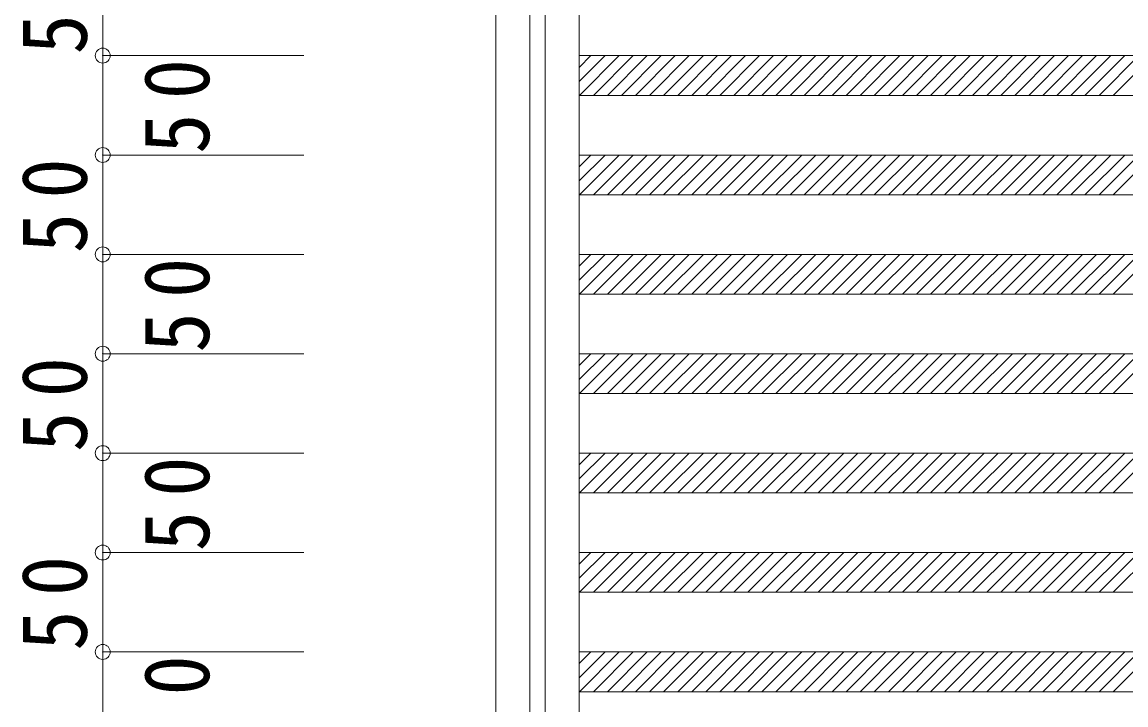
# Model space of a CAD drawing. Units: millimetres at full size, sheet at 1:15. Extents: x -3000 to 2850, y -2151 to 2088.
# Drawn here: x 114 to 670, y -427 to -83 of the extents above; entities that cross this region are included whole.
import ezdxf

# ---------------------------------------------------------------- set-up
doc = ezdxf.new("R2010")
doc.units = ezdxf.units.MM
doc.header["$LTSCALE"] = 15
doc.header["$PDMODE"] = 32
doc.header["$PDSIZE"] = 7.5
doc.layers.add('0-B_寸法', color=7, linetype='Continuous', lineweight=9)
doc.styles.add('ＭＳ ゴシック', font='')
doc.styles.get('ＭＳ ゴシック').set_extended_font_data('MS Gothic')

msp = doc.modelspace()

# ---------------------------------------------------------------- linework, layer by layer
at = {"layer": '0-B_寸法'}
for p, q in [((394.38, 685.12), (394.38, -1714.88)), ((407.34, -99.88), (394.38, -112.85)), ((400.27, -99.88), (394.38, -105.78)), ((394.38, -99.88), (1180.38, -99.88)), ((414.41, -99.88), (394.41, -119.88)), ((421.48, -99.88), (401.48, -119.88)), ((428.55, -99.88), (408.55, -119.88)), ((435.62, -99.88), (415.62, -119.88)), ((442.7, -99.88), (422.7, -119.88)), ((449.77, -99.88), (429.77, -119.88)), ((456.84, -99.88), (436.84, -119.88)), ((463.91, -99.88), (443.91, -119.88)), ((470.98, -99.88), (450.98, -119.88)), ((478.05, -99.88), (458.05, -119.88)), ((485.12, -99.88), (465.12, -119.88)), ((492.19, -99.88), (472.19, -119.88)), ((499.26, -99.88), (479.26, -119.88)), ((506.34, -99.88), (486.34, -119.88)), ((513.41, -99.88), (493.41, -119.88)), ((520.48, -99.88), (500.48, -119.88)), ((527.55, -99.88), (507.55, -119.88)), ((534.62, -99.88), (514.62, -119.88)), ((541.69, -99.88), (521.69, -119.88)), ((548.76, -99.88), (528.76, -119.88)), ((555.83, -99.88), (535.83, -119.88)), ((562.9, -99.88), (542.9, -119.88)), ((569.97, -99.88), (549.97, -119.88)), ((577.05, -99.88), (557.05, -119.88)), ((584.12, -99.88), (564.12, -119.88)), ((591.19, -99.88), (571.19, -119.88)), ((598.26, -99.88), (578.26, -119.88)), ((605.33, -99.88), (585.33, -119.88)), ((612.4, -99.88), (592.4, -119.88)), ((619.47, -99.88), (599.47, -119.88)), ((626.54, -99.88), (606.54, -119.88)), ((633.61, -99.88), (613.61, -119.88)), ((640.69, -99.88), (620.69, -119.88)), ((647.76, -99.88), (627.76, -119.88)), ((654.83, -99.88), (634.83, -119.88)), ((661.9, -99.88), (641.9, -119.88)), ((668.97, -99.88), (648.97, -119.88)), ((676.04, -99.88), (656.04, -119.88)), ((683.11, -99.88), (663.11, -119.88)), ((394.38, -119.88), (1180.38, -119.88)), ((407.34, -149.88), (394.38, -162.85)), ((400.27, -149.88), (394.38, -155.78)), ((394.38, -149.88), (1180.38, -149.88)), ((414.41, -149.88), (394.41, -169.88)), ((421.48, -149.88), (401.48, -169.88)), ((428.55, -149.88), (408.55, -169.88)), ((435.62, -149.88), (415.62, -169.88)), ((442.7, -149.88), (422.7, -169.88)), ((449.77, -149.88), (429.77, -169.88)), ((456.84, -149.88), (436.84, -169.88)), ((463.91, -149.88), (443.91, -169.88)), ((470.98, -149.88), (450.98, -169.88)), ((478.05, -149.88), (458.05, -169.88)), ((485.12, -149.88), (465.12, -169.88)), ((492.19, -149.88), (472.19, -169.88)), ((499.26, -149.88), (479.26, -169.88)), ((506.34, -149.88), (486.34, -169.88)), ((513.41, -149.88), (493.41, -169.88)), ((520.48, -149.88), (500.48, -169.88)), ((527.55, -149.88), (507.55, -169.88)), ((534.62, -149.88), (514.62, -169.88)), ((541.69, -149.88), (521.69, -169.88)), ((548.76, -149.88), (528.76, -169.88)), ((555.83, -149.88), (535.83, -169.88)), ((562.9, -149.88), (542.9, -169.88)), ((569.97, -149.88), (549.97, -169.88)), ((577.05, -149.88), (557.05, -169.88)), ((584.12, -149.88), (564.12, -169.88)), ((591.19, -149.88), (571.19, -169.88)), ((598.26, -149.88), (578.26, -169.88)), ((605.33, -149.88), (585.33, -169.88)), ((612.4, -149.88), (592.4, -169.88)), ((619.47, -149.88), (599.47, -169.88)), ((626.54, -149.88), (606.54, -169.88)), ((633.61, -149.88), (613.61, -169.88)), ((640.69, -149.88), (620.69, -169.88)), ((647.76, -149.88), (627.76, -169.88)), ((654.83, -149.88), (634.83, -169.88)), ((661.9, -149.88), (641.9, -169.88)), ((668.97, -149.88), (648.97, -169.88)), ((676.04, -149.88), (656.04, -169.88)), ((683.11, -149.88), (663.11, -169.88)), ((394.38, -169.88), (1180.38, -169.88)), ((407.34, -199.88), (394.38, -212.85)), ((400.27, -199.88), (394.38, -205.78)), ((394.38, -199.88), (1180.38, -199.88)), ((414.41, -199.88), (394.41, -219.88)), ((421.48, -199.88), (401.48, -219.88)), ((428.55, -199.88), (408.55, -219.88)), ((435.62, -199.88), (415.62, -219.88)), ((442.7, -199.88), (422.7, -219.88)), ((449.77, -199.88), (429.77, -219.88)), ((456.84, -199.88), (436.84, -219.88)), ((463.91, -199.88), (443.91, -219.88)), ((470.98, -199.88), (450.98, -219.88)), ((478.05, -199.88), (458.05, -219.88)), ((485.12, -199.88), (465.12, -219.88)), ((492.19, -199.88), (472.19, -219.88)), ((499.26, -199.88), (479.26, -219.88)), ((506.34, -199.88), (486.34, -219.88)), ((513.41, -199.88), (493.41, -219.88)), ((520.48, -199.88), (500.48, -219.88)), ((527.55, -199.88), (507.55, -219.88)), ((534.62, -199.88), (514.62, -219.88)), ((541.69, -199.88), (521.69, -219.88)), ((548.76, -199.88), (528.76, -219.88)), ((555.83, -199.88), (535.83, -219.88)), ((562.9, -199.88), (542.9, -219.88)), ((569.97, -199.88), (549.97, -219.88)), ((577.05, -199.88), (557.05, -219.88)), ((584.12, -199.88), (564.12, -219.88)), ((591.19, -199.88), (571.19, -219.88)), ((598.26, -199.88), (578.26, -219.88)), ((605.33, -199.88), (585.33, -219.88)), ((612.4, -199.88), (592.4, -219.88)), ((619.47, -199.88), (599.47, -219.88)), ((626.54, -199.88), (606.54, -219.88)), ((633.61, -199.88), (613.61, -219.88)), ((640.69, -199.88), (620.69, -219.88)), ((647.76, -199.88), (627.76, -219.88)), ((654.83, -199.88), (634.83, -219.88)), ((661.9, -199.88), (641.9, -219.88)), ((668.97, -199.88), (648.97, -219.88)), ((676.04, -199.88), (656.04, -219.88)), ((683.11, -199.88), (663.11, -219.88)), ((394.38, -219.88), (1180.38, -219.88)), ((407.34, -249.88), (394.38, -262.85)), ((400.27, -249.88), (394.38, -255.78)), ((394.38, -249.88), (1180.38, -249.88)), ((414.41, -249.88), (394.41, -269.88)), ((421.48, -249.88), (401.48, -269.88)), ((428.55, -249.88), (408.55, -269.88)), ((435.62, -249.88), (415.62, -269.88)), ((442.7, -249.88), (422.7, -269.88)), ((449.77, -249.88), (429.77, -269.88)), ((456.84, -249.88), (436.84, -269.88)), ((463.91, -249.88), (443.91, -269.88)), ((470.98, -249.88), (450.98, -269.88)), ((478.05, -249.88), (458.05, -269.88)), ((485.12, -249.88), (465.12, -269.88)), ((492.19, -249.88), (472.19, -269.88)), ((499.26, -249.88), (479.26, -269.88)), ((506.34, -249.88), (486.34, -269.88)), ((513.41, -249.88), (493.41, -269.88)), ((520.48, -249.88), (500.48, -269.88)), ((527.55, -249.88), (507.55, -269.88)), ((534.62, -249.88), (514.62, -269.88)), ((541.69, -249.88), (521.69, -269.88)), ((548.76, -249.88), (528.76, -269.88)), ((555.83, -249.88), (535.83, -269.88)), ((562.9, -249.88), (542.9, -269.88)), ((569.97, -249.88), (549.97, -269.88)), ((577.05, -249.88), (557.05, -269.88)), ((584.12, -249.88), (564.12, -269.88)), ((591.19, -249.88), (571.19, -269.88)), ((598.26, -249.88), (578.26, -269.88)), ((605.33, -249.88), (585.33, -269.88)), ((612.4, -249.88), (592.4, -269.88)), ((619.47, -249.88), (599.47, -269.88)), ((626.54, -249.88), (606.54, -269.88)), ((633.61, -249.88), (613.61, -269.88)), ((640.69, -249.88), (620.69, -269.88)), ((647.76, -249.88), (627.76, -269.88)), ((654.83, -249.88), (634.83, -269.88)), ((661.9, -249.88), (641.9, -269.88)), ((668.97, -249.88), (648.97, -269.88)), ((676.04, -249.88), (656.04, -269.88)), ((683.11, -249.88), (663.11, -269.88)), ((394.38, -269.88), (1180.38, -269.88)), ((407.34, -299.88), (394.38, -312.85)), ((400.27, -299.88), (394.38, -305.78)), ((394.38, -299.88), (1180.38, -299.88)), ((414.41, -299.88), (394.41, -319.88)), ((421.48, -299.88), (401.48, -319.88)), ((428.55, -299.88), (408.55, -319.88)), ((435.62, -299.88), (415.62, -319.88)), ((442.7, -299.88), (422.7, -319.88)), ((449.77, -299.88), (429.77, -319.88)), ((456.84, -299.88), (436.84, -319.88)), ((463.91, -299.88), (443.91, -319.88)), ((470.98, -299.88), (450.98, -319.88)), ((478.05, -299.88), (458.05, -319.88)), ((485.12, -299.88), (465.12, -319.88)), ((492.19, -299.88), (472.19, -319.88)), ((499.26, -299.88), (479.26, -319.88)), ((506.34, -299.88), (486.34, -319.88)), ((513.41, -299.88), (493.41, -319.88)), ((520.48, -299.88), (500.48, -319.88)), ((527.55, -299.88), (507.55, -319.88)), ((534.62, -299.88), (514.62, -319.88)), ((541.69, -299.88), (521.69, -319.88)), ((548.76, -299.88), (528.76, -319.88)), ((555.83, -299.88), (535.83, -319.88)), ((562.9, -299.88), (542.9, -319.88)), ((569.97, -299.88), (549.97, -319.88)), ((577.05, -299.88), (557.05, -319.88)), ((584.12, -299.88), (564.12, -319.88)), ((591.19, -299.88), (571.19, -319.88)), ((598.26, -299.88), (578.26, -319.88)), ((605.33, -299.88), (585.33, -319.88)), ((612.4, -299.88), (592.4, -319.88)), ((619.47, -299.88), (599.47, -319.88)), ((626.54, -299.88), (606.54, -319.88)), ((633.61, -299.88), (613.61, -319.88)), ((640.69, -299.88), (620.69, -319.88)), ((647.76, -299.88), (627.76, -319.88)), ((654.83, -299.88), (634.83, -319.88)), ((661.9, -299.88), (641.9, -319.88)), ((668.97, -299.88), (648.97, -319.88)), ((676.04, -299.88), (656.04, -319.88)), ((683.11, -299.88), (663.11, -319.88)), ((394.38, -319.88), (1180.38, -319.88)), ((407.34, -349.88), (394.38, -362.85)), ((400.27, -349.88), (394.38, -355.78)), ((394.38, -349.88), (1180.38, -349.88)), ((414.41, -349.88), (394.41, -369.88)), ((421.48, -349.88), (401.48, -369.88)), ((428.55, -349.88), (408.55, -369.88)), ((435.62, -349.88), (415.62, -369.88)), ((442.7, -349.88), (422.7, -369.88)), ((449.77, -349.88), (429.77, -369.88)), ((456.84, -349.88), (436.84, -369.88)), ((463.91, -349.88), (443.91, -369.88)), ((470.98, -349.88), (450.98, -369.88)), ((478.05, -349.88), (458.05, -369.88)), ((485.12, -349.88), (465.12, -369.88)), ((492.19, -349.88), (472.19, -369.88)), ((499.26, -349.88), (479.26, -369.88)), ((506.34, -349.88), (486.34, -369.88)), ((513.41, -349.88), (493.41, -369.88)), ((520.48, -349.88), (500.48, -369.88)), ((527.55, -349.88), (507.55, -369.88)), ((534.62, -349.88), (514.62, -369.88)), ((541.69, -349.88), (521.69, -369.88)), ((548.76, -349.88), (528.76, -369.88)), ((555.83, -349.88), (535.83, -369.88)), ((562.9, -349.88), (542.9, -369.88)), ((569.97, -349.88), (549.97, -369.88)), ((577.05, -349.88), (557.05, -369.88)), ((584.12, -349.88), (564.12, -369.88)), ((591.19, -349.88), (571.19, -369.88)), ((598.26, -349.88), (578.26, -369.88)), ((605.33, -349.88), (585.33, -369.88)), ((612.4, -349.88), (592.4, -369.88)), ((619.47, -349.88), (599.47, -369.88)), ((626.54, -349.88), (606.54, -369.88)), ((633.61, -349.88), (613.61, -369.88)), ((640.69, -349.88), (620.69, -369.88)), ((647.76, -349.88), (627.76, -369.88)), ((654.83, -349.88), (634.83, -369.88)), ((661.9, -349.88), (641.9, -369.88)), ((668.97, -349.88), (648.97, -369.88)), ((676.04, -349.88), (656.04, -369.88)), ((683.11, -349.88), (663.11, -369.88)), ((394.38, -369.88), (1180.38, -369.88)), ((407.34, -399.88), (394.38, -412.85)), ((400.27, -399.88), (394.38, -405.78)), ((394.38, -399.88), (1180.38, -399.88)), ((414.41, -399.88), (394.41, -419.88)), ((421.48, -399.88), (401.48, -419.88)), ((428.55, -399.88), (408.55, -419.88)), ((435.62, -399.88), (415.62, -419.88)), ((442.7, -399.88), (422.7, -419.88)), ((449.77, -399.88), (429.77, -419.88)), ((456.84, -399.88), (436.84, -419.88)), ((463.91, -399.88), (443.91, -419.88)), ((470.98, -399.88), (450.98, -419.88)), ((478.05, -399.88), (458.05, -419.88)), ((485.12, -399.88), (465.12, -419.88)), ((492.19, -399.88), (472.19, -419.88)), ((499.26, -399.88), (479.26, -419.88)), ((506.34, -399.88), (486.34, -419.88)), ((513.41, -399.88), (493.41, -419.88)), ((520.48, -399.88), (500.48, -419.88)), ((527.55, -399.88), (507.55, -419.88)), ((534.62, -399.88), (514.62, -419.88)), ((541.69, -399.88), (521.69, -419.88)), ((548.76, -399.88), (528.76, -419.88)), ((555.83, -399.88), (535.83, -419.88)), ((562.9, -399.88), (542.9, -419.88)), ((569.97, -399.88), (549.97, -419.88)), ((577.05, -399.88), (557.05, -419.88)), ((584.12, -399.88), (564.12, -419.88)), ((591.19, -399.88), (571.19, -419.88)), ((598.26, -399.88), (578.26, -419.88)), ((605.33, -399.88), (585.33, -419.88)), ((612.4, -399.88), (592.4, -419.88)), ((619.47, -399.88), (599.47, -419.88)), ((626.54, -399.88), (606.54, -419.88)), ((633.61, -399.88), (613.61, -419.88)), ((640.69, -399.88), (620.69, -419.88)), ((647.76, -399.88), (627.76, -419.88)), ((654.83, -399.88), (634.83, -419.88)), ((661.9, -399.88), (641.9, -419.88)), ((668.97, -399.88), (648.97, -419.88)), ((676.04, -399.88), (656.04, -419.88)), ((683.11, -399.88), (663.11, -419.88)), ((394.38, -419.88), (1180.38, -419.88))]:
    msp.add_line(p, q, dxfattribs=at)
at = {"layer": '0-B_寸法', "color": 5}
for p, q in [((369.48, 683.12), (369.48, -1712.88)), ((377.28, 683.12), (377.28, -1712.88))]:
    msp.add_line(p, q, dxfattribs=at)
at = {"layer": '0-B_寸法', "color": 3}
for p, q in [((154.49, -49.88), (154.49, -99.88)), ((154.49, -99.88), (154.49, -149.88)), ((154.49, -99.88), (255.78, -99.88)), ((154.49, -149.88), (154.49, -199.88)), ((154.49, -149.88), (255.78, -149.88)), ((154.49, -199.88), (154.49, -249.88)), ((154.49, -199.88), (255.78, -199.88)), ((154.49, -249.88), (154.49, -299.88)), ((154.49, -249.88), (255.78, -249.88)), ((154.49, -299.88), (154.49, -349.88)), ((154.49, -299.88), (255.78, -299.88)), ((154.49, -349.88), (154.49, -399.88)), ((154.49, -349.88), (255.78, -349.88)), ((154.49, -399.88), (154.49, -449.88)), ((154.49, -399.88), (255.78, -399.88))]:
    msp.add_line(p, q, dxfattribs=at)
at = {"layer": '0-B_寸法'}
msp.add_lwpolyline([(352.38, 683.12), (352.38, -1712.88), (394.38, -1712.88)], dxfattribs=at)
at = {"layer": '0-B_寸法', "color": 3}
for p in [(154.49, -99.88), (154.49, -149.88), (154.49, -199.88), (154.49, -249.88), (154.49, -299.88), (154.49, -349.88), (154.49, -399.88)]:
    msp.add_point(p, dxfattribs=at)

# ---------------------------------------------------------------- texts
at = {"layer": '0-B_寸法', "char_height": 32.99, "attachment_point": 7, "rotation": 90, "style": 'ＭＳ ゴシック'}
for insert in [(146.99, -99.26), (208.58, -149.26), (146.99, -199.26), (208.58, -249.26), (146.99, -299.26), (208.58, -349.26), (146.99, -399.26), (208.58, -449.26)]:
    msp.add_mtext('\\T1.36;\\W0.9;50', dxfattribs=dict(at, insert=insert))

doc.saveas('drawing.dxf')
